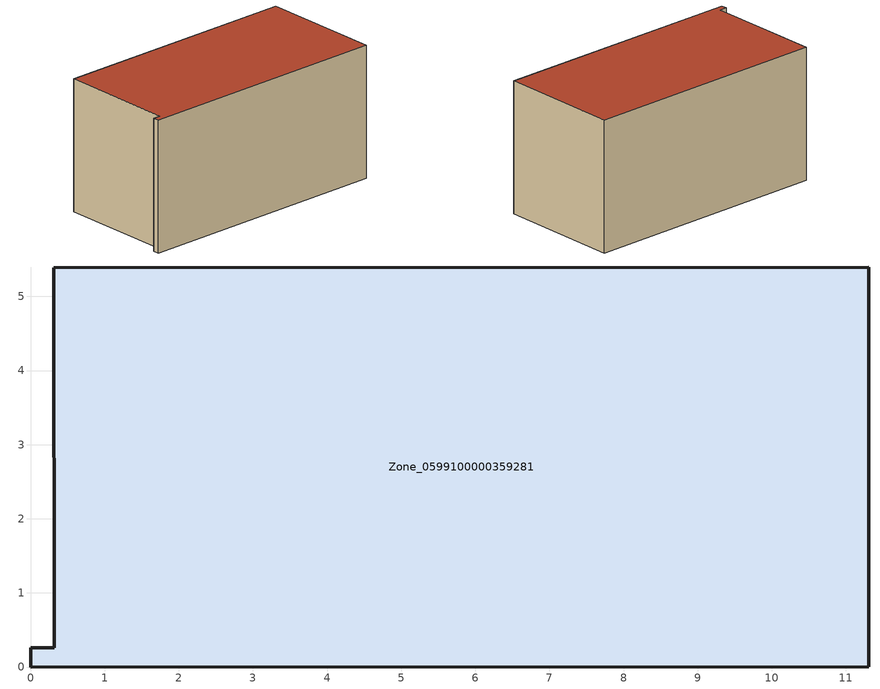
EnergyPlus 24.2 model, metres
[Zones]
Zone_0599100000359281
 floor ground (C_G): 0,0.26 0.32,0.26 0.31,5.39 11.3,5.4 11.31,0.01 0,0 z0
 wall outside (C_F): 0.32,0.26 0,0.26 0,0 11.31,0.01 11.3,5.4 0.31,5.39 0.32,0.26 z0:5.83
 roof outside (C_R): 11.3,5.4 0.31,5.39 0.32,0.26 0,0.26 0,0 11.31,0.01 z5.83
[BUILDING]
Pand.0599100000359281: North Axis=0; Terrain=City; Loads Convergence Tolerance Value=0.04; Temperature Convergence Tolerance Value=0.4; Solar Distribution=FullExterior; Maximum Number of Warmup Days=25; Minimum Number of Warmup Days=1
[Site:Location]
Rotterdam.The.Hague.AP_ZH_NLD Design_Conditions: Latitude=51.96; Longitude=4.45; Time Zone=1; Elevation=-4.5
[SITE:GROUNDTEMPERATURE:BUILDINGSURFACE]
18, 18, 18, 18, 18, 18, 18, 18, 18, 18, 18, 18
[MATERIAL] Thermal Absorptance=0.9; Solar Absorptance=0.7; Visible Absorptance=0.7
Name | Roughness | Thickness | Conductivity | Density | Specific Heat
G.TC.1992-2005 | MediumSmooth | 0.15 | 0.06 | 540 | 1210
F.TC.1992-2005 | Rough | 0.3 | 0.12 | 1920 | 840
R.TC.1992-2005 | MediumRough | 0.2 | 0.08 | 1500 | 1000
[CONSTRUCTION]
C_G: G.TC.1992-2005
C_F: F.TC.1992-2005
C_R: R.TC.1992-2005
[ZONE]
Zone_0599100000359281: Type=1; Multiplier=1; Ceiling Height=Autocalculate; Volume=Autocalculate; Floor Area=autocalculate; Part of Total Floor Area=Yes
[ZONEINFILTRATION:DESIGNFLOWRATE]
Infil_Zone_0599100000359281: Zone or ZoneList or Space or SpaceList=Zone_0599100000359281; Schedule=AlwaysOn; Design Flow Rate Calculation Method=Flow/Area; Flow Rate per Floor Area=0.0015; Constant Term Coefficient=1; Temperature Term Coefficient=0; Velocity Term Coefficient=0; Velocity Squared Term Coefficient=0
[HVACTEMPLATE:ZONE:IDEALLOADSAIRSYSTEM]
Zone_0599100000359281: Maximum Heating Supply Air Temperature=50; Minimum Cooling Supply Air Temperature=13; Maximum Heating Supply Air Humidity Ratio=0.0156; Minimum Cooling Supply Air Humidity Ratio=0.0077; Heating Limit=NoLimit; Cooling Limit=NoLimit; Dehumidification Control Type=ConstantSensibleHeatRatio; Cooling Sensible Heat Ratio=0.7; Dehumidification Setpoint=60; Humidification Control Type=None; Humidification Setpoint=30; Outdoor Air Method=None; Outdoor Air Flow Rate per Person=0.00944; Outdoor Air Flow Rate per Zone Floor Area=0; Outdoor Air Flow Rate per Zone=0; Demand Controlled Ventilation Type=None; Outdoor Air Economizer Type=NoEconomizer; Heat Recovery Type=None; Sensible Heat Recovery Effectiveness=0.7; Latent Heat Recovery Effectiveness=0.65
[ZONECONTROL:THERMOSTAT]
ThermostatControl_Zone_0599100000359281: Zone or ZoneList=Zone_0599100000359281; Control Type Schedule=DualSetpointControlType; Control 1=Thermostat_Zone_0599100000359281; Temperature Difference Between Cutout And Setpoint=0
[THERMOSTATSETPOINT:DUALSETPOINT]
Thermostat_Zone_0599100000359281: Heating Setpoint Temperature Schedule=HeatingSetpoint_Zone_0599100000359281; Cooling Setpoint Temperature Schedule=CoolingSetpoint_Zone_0599100000359281
[SCHEDULE:COMPACT]
HeatingSetpoint_Zone_0599100000359281: Through: 12/31, For: AllDays, Until: 24:00, 21
CoolingSetpoint_Zone_0599100000359281: Through: 12/31, For: AllDays, Until: 24:00, 24
DualSetpointControlType: Through: 12/31, For: AllDays, Until: 24:00, 4
AlwaysOn: Through: 12/31, For: AllDays, Until: 24:00, 1
